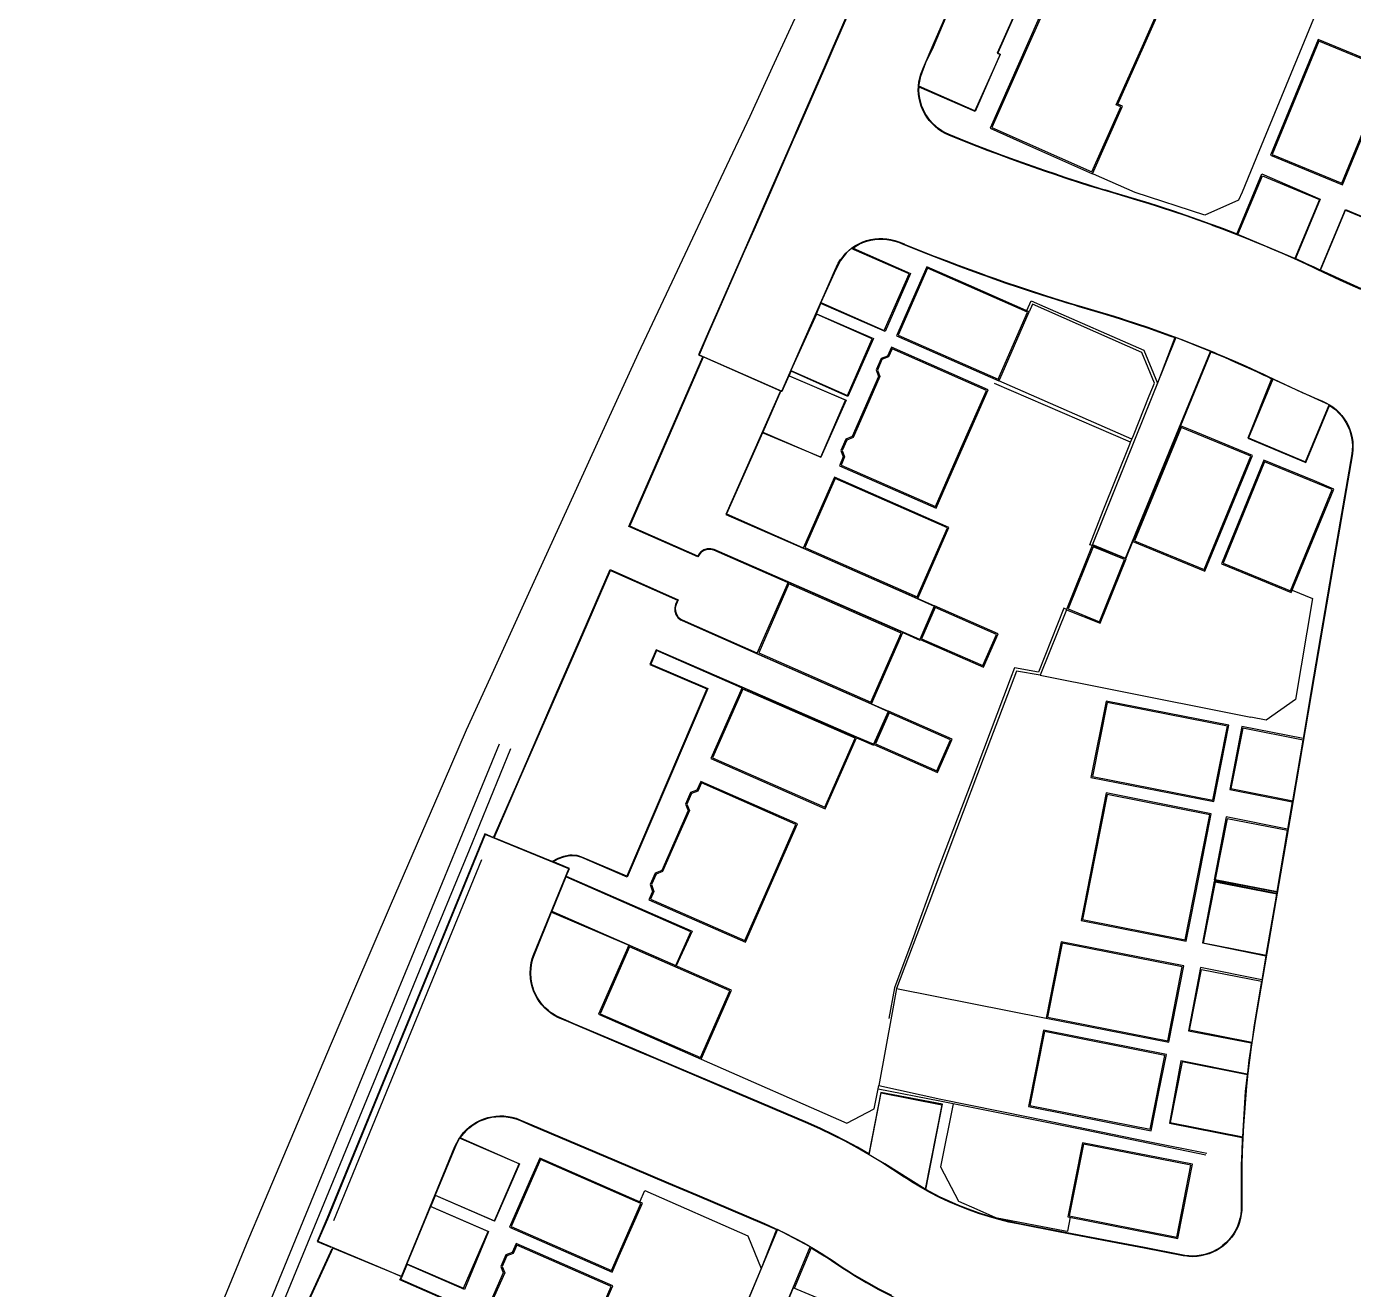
# Model space of a CAD drawing. Header units: metres. Extents: x 356888 to 357246, y 383229 to 383666.
# Drawn here: x 356903.4 to 357010.7, y 383320.7 to 383422.8 of the extents above; entities that cross this region are included whole.
import ezdxf

# ---------------------------------------------------------------- set-up
doc = ezdxf.new("R2010")
doc.units = ezdxf.units.M
for name, color, linetype in [('3D_LINES', 4, 'Continuous'), ('GARAGES FFL', 1, 'Continuous'), ('PLOTS EXTERNAL LEVEL', 3, 'Continuous'), ('PLOTS FFL', 1, 'Continuous')]:
    doc.layers.add(name, color=color, linetype=linetype)

msp = doc.modelspace()

# ---------------------------------------------------------------- linework, layer by layer
at = {"layer": '3D_LINES'}
for points in [[(357010.48, 383458.03, 13.65), (357010.82, 383458.8, 13.78), (357017.8, 383455.68, 14), (357019.27, 383452.69, 14.07), (357018.4, 383450.13, 14.13), (357018.09, 383449.2, 14.15), (357015.08, 383440.31, 14.15), (357014.49, 383438.56, 14.07), (357013.83, 383437.29, 14), (357010.66, 383431.11, 13.85), (357008.92, 383426.88, 13.65), (357006.94, 383422.08, 13.65), (357003.1, 383412.74, 13.65), (357001.74, 383409.45, 13.65), (357001.74, 383409.45, 13.65), (357001.46, 383408.8, 13.65), (356998.74, 383407.58, 13.51), (356993.09, 383409.41, 13.23), (356989.74, 383410.9, 13.05)], [(356916.54, 383312.98, 9.78), (356921.43, 383324.84, 9.96), (356922.48, 383327.31, 10), (356928.02, 383340.43, 10.25), (356929.98, 383345.05, 10.34), (356932.88, 383351.76, 10.5), (356937.25, 383361.85, 10.75), (356939.03, 383365.97, 10.85), (356940.97, 383370.21, 11), (356944.07, 383377.01, 11.25), (356947.25, 383383.97, 11.5), (356950.46, 383391.01, 11.75), (356952.93, 383396.43, 11.95), (356955.86, 383402.65, 11.75), (356959.62, 383410.63, 11.5), (356961.96, 383415.6, 11.34), (356963.77, 383419.55, 11.5), (356966.4, 383425.29, 11.75)], [(357011.34, 383401.57, 14.2), (357010.49, 383401.94, 14.16), (357009.65, 383402.33, 14.11), (357007.87, 383403.17, 14.02), (357007.54, 383403.33, 14), (357006.93, 383403.62, 13.97), (357005.97, 383404.05, 13.92), (357005.01, 383404.48, 13.87), (357004.05, 383404.89, 13.82), (357003.55, 383405.1, 13.8), (357003.08, 383405.3, 13.78), (357002.11, 383405.69, 13.73), (357001.14, 383406.08, 13.68), (357000.16, 383406.45, 13.64), (356999.41, 383406.73, 13.6), (356999.18, 383406.82, 13.59), (356998.19, 383407.18, 13.55), (356997.21, 383407.52, 13.5), (356996.21, 383407.86, 13.46), (356995.22, 383408.19, 13.41), (356994.89, 383408.29, 13.4), (356994.22, 383408.5, 13.37), (356993.22, 383408.81, 13.32), (356991.29, 383409.38, 13.22), (356990.82, 383409.52, 13.2), (356990.36, 383409.66, 13.18), (356989.44, 383409.94, 13.13), (356988.52, 383410.23, 13.08), (356987.6, 383410.53, 13.04), (356986.89, 383410.77, 13), (356986.68, 383410.84, 12.99), (356985.76, 383411.15, 12.93), (356984.85, 383411.47, 12.88), (356983.94, 383411.79, 12.83), (356983.03, 383412.12, 12.79), (356982.12, 383412.46, 12.74), (356981.22, 383412.8, 12.69), (356980.32, 383413.15, 12.65), (356979.42, 383413.5, 12.6), (356978.04, 383414.06, 12.61), (356977.73, 383414.2, 12.61), (356977.44, 383414.36, 12.61), (356977.17, 383414.55, 12.62), (356976.91, 383414.76, 12.62), (356976.67, 383414.99, 12.62), (356976.45, 383415.24, 12.62), (356976.25, 383415.51, 12.62), (356976.08, 383415.79, 12.57), (356975.93, 383416.09, 12.51), (356975.8, 383416.39, 12.45), (356975.7, 383416.71, 12.45), (356975.63, 383417.03, 12.46), (356975.58, 383417.36, 12.46), (356975.56, 383417.7, 12.46), (356975.57, 383418.03, 12.47), (356975.61, 383418.36, 12.47), (356975.67, 383418.68, 12.47), (356975.76, 383419, 12.48), (356975.97, 383419.54, 12.48), (356976.76, 383421.37, 12.5), (356978.54, 383425.45, 12.58)], [(356970.12, 383424.41, 12.5), (356968.65, 383421.02, 12.43), (356968.07, 383419.69, 12.4), (356965.84, 383414.58, 12.3), (356965.45, 383413.69, 12.28), (356963.6, 383409.45, 12.2), (356962.25, 383406.36, 12.14), (356961.51, 383404.69, 12.1), (356959.25, 383399.53, 12), (356958.63, 383398.13, 11.99), (356957.83, 383396.29, 11.97), (356960.48, 383395.13, 11.97), (356960.48, 383395.13, 11.97), (356962.68, 383394.16, 11.97), (356964.52, 383393.34, 11.97), (356966.03, 383396.8, 12), (356968.26, 383401.87, 12.1), (356968.89, 383403.31, 12.17), (356968.94, 383403.41, 12.18), (356969.09, 383403.71, 12.19), (356969.27, 383403.99, 12.21), (356969.47, 383404.25, 12.22), (356969.69, 383404.5, 12.24), (356969.93, 383404.73, 12.26), (356970.19, 383404.94, 12.27), (356970.47, 383405.12, 12.29), (356970.76, 383405.28, 12.3), (356971.06, 383405.42, 12.32), (356971.38, 383405.53, 12.33), (356971.7, 383405.61, 12.35), (356972.03, 383405.67, 12.36), (356972.36, 383405.7, 12.38), (356972.69, 383405.7, 12.39), (356973.02, 383405.67, 12.41), (356973.35, 383405.62, 12.43), (356973.67, 383405.54, 12.44), (356973.99, 383405.43, 12.46), (356974.42, 383405.26, 12.48), (356974.42, 383405.25, 12.48), (356975.89, 383404.66, 12.55), (356976.85, 383404.28, 12.6), (356977.82, 383403.91, 12.66), (356978.78, 383403.54, 12.72), (356979.75, 383403.18, 12.77), (356980.72, 383402.83, 12.83), (356981.04, 383402.72, 12.85), (356981.69, 383402.49, 12.88), (356982.67, 383402.15, 12.93), (356983.65, 383401.81, 12.98), (356984.63, 383401.49, 13.03), (356985.61, 383401.17, 13.08), (356986.59, 383400.86, 13.13), (356987.58, 383400.55, 13.18), (356988.09, 383400.4, 13.2), (356988.57, 383400.25, 13.22), (356990.48, 383399.69, 13.32), (356991.39, 383399.41, 13.37), (356991.99, 383399.22, 13.4), (356992.3, 383399.12, 13.42), (356993.2, 383398.83, 13.46), (356994.11, 383398.52, 13.51), (356995, 383398.21, 13.55), (356995.9, 383397.88, 13.6), (356996.79, 383397.55, 13.65), (356997.68, 383397.21, 13.69), (356998.57, 383396.86, 13.74), (356999.45, 383396.5, 13.79), (356999.72, 383396.38, 13.8), (357000.33, 383396.13, 13.83), (357001.2, 383395.75, 13.88), (357002.07, 383395.37, 13.92), (357002.94, 383394.97, 13.97), (357003.48, 383394.72, 14), (357003.8, 383394.57, 14.02), (357005.64, 383393.69, 14.12), (357006.61, 383393.25, 14.17), (357007.24, 383392.98, 14.2), (357007.59, 383392.82, 14.22), (357008.24, 383392.55, 14.25), (357008.25, 383392.54, 14.25), (357008.52, 383392.42, 14.26), (357008.81, 383392.26, 14.28), (357009.08, 383392.08, 14.29), (357009.34, 383391.87, 14.3), (357009.58, 383391.64, 14.32), (357009.81, 383391.39, 14.33), (357010.01, 383391.12, 14.35), (357010.18, 383390.84, 14.36), (357010.34, 383390.55, 14.38), (357010.46, 383390.24, 14.39), (357010.57, 383389.93, 14.41), (357010.64, 383389.6, 14.42), (357010.69, 383389.27, 14.44), (357010.71, 383388.94, 14.45), (357010.7, 383388.61, 14.47), (357010.67, 383388.28, 14.48), (357009.25, 383380.02, 14.4), (357007.58, 383370.25, 14.3), (357005.86, 383360.25, 14.2), (357004.2, 383350.57, 14.1), (357002.8, 383342.41, 14.05), (357002.72, 383341.86, 14.05), (357002.64, 383341.36, 14.04), (357002.49, 383340.31, 14.04), (357002.35, 383339.25, 14.03), (357002.22, 383338.2, 14.04), (357002.11, 383337.14, 14.04), (357002.01, 383336.09, 14.05), (357001.93, 383335.03, 14.05), (357001.86, 383333.97, 14.06), (357001.8, 383332.91, 14.06), (357001.76, 383331.85, 14.07), (357001.73, 383330.79, 14.07), (357001.71, 383329.72, 14.08), (357001.71, 383328.66, 14.08), (357001.72, 383327.43, 14.09), (357001.72, 383327.1, 14.08), (357001.68, 383326.77, 14.07), (357001.62, 383326.44, 14.06), (357001.53, 383326.12, 14.05), (357001.42, 383325.81, 14.05), (357001.27, 383325.51, 14.04), (357001.11, 383325.22, 14.03), (357000.92, 383324.95, 14.02), (357000.71, 383324.69, 14.01), (357000.48, 383324.46, 14), (357000.23, 383324.24, 13.99), (356999.96, 383324.04, 13.98), (356999.67, 383323.87, 13.97), (356999.38, 383323.72, 13.97), (356999.07, 383323.59, 13.96), (356998.75, 383323.5, 13.95), (356998.43, 383323.43, 13.94), (356998.1, 383323.38, 13.93), (356997.77, 383323.36, 13.92), (356997.43, 383323.38, 13.91), (356997.1, 383323.42, 13.9), (356996.98, 383323.44, 13.9), (356993.83, 383324.04, 13.8), (356991.68, 383324.45, 13.74), (356986.87, 383325.38, 13.6), (356983.73, 383325.98, 13.51), (356982.89, 383326.16, 13.48), (356982.06, 383326.37, 13.46), (356981.24, 383326.6, 13.43), (356980.42, 383326.86, 13.41), (356980.21, 383326.94, 13.4), (356979.62, 383327.15, 13.38), (356978.82, 383327.46, 13.35), (356978.03, 383327.8, 13.33), (356977.26, 383328.16, 13.3), (356976.49, 383328.55, 13.27), (356975.74, 383328.97, 13.24), (356975.01, 383329.41, 13.22), (356974.6, 383329.67, 13.2), (356974.29, 383329.87, 13.19), (356973.46, 383330.42, 13.17), (356972.53, 383331.03, 13.14), (356971.58, 383331.61, 13.11), (356970.62, 383332.16, 13.08), (356969.64, 383332.69, 13.06), (356968.65, 383333.2, 13.03), (356967.65, 383333.68, 13), (356966.63, 383334.14, 12.97), (356960.92, 383336.56, 12.8), (356954.34, 383339.35, 12.6), (356952.97, 383339.93, 12.56), (356947.64, 383342.19, 12.4), (356947.27, 383342.35, 12.4), (356946.42, 383342.71, 12.39), (356946.12, 383342.87, 12.38), (356945.85, 383343.05, 12.38), (356945.58, 383343.26, 12.38), (356945.34, 383343.48, 12.38), (356945.11, 383343.72, 12.37), (356944.91, 383343.99, 12.37), (356944.73, 383344.27, 12.37), (356944.57, 383344.56, 12.36), (356944.44, 383344.86, 12.36), (356944.33, 383345.18, 12.36), (356944.25, 383345.5, 12.35), (356944.2, 383345.83, 12.35), (356944.17, 383346.31, 12.35), (356944.19, 383346.7, 12.34), (356944.22, 383346.93, 12.34), (356944.26, 383347.15, 12.34), (356944.34, 383347.47, 12.34), (356944.47, 383347.82, 12.35), (356947.29, 383354.72, 12.4), (356940.53, 383357.49, 12.4), (356936.27, 383347.09, 12.3), (356932.28, 383337.38, 12.2), (356927.78, 383326.4, 12.07), (356927.01, 383324.62, 12.05), (356932.38, 383322.34, 12.07), (356933.77, 383321.77, 12.08), (356935.58, 383326.15, 12.1), (356938.09, 383332.27, 12.18), (356938.23, 383332.57, 12.19), (356938.39, 383332.86, 12.19), (356938.58, 383333.14, 12.2), (356938.79, 383333.4, 12.2), (356939.02, 383333.64, 12.21), (356939.27, 383333.86, 12.22), (356939.53, 383334.05, 12.23), (356939.82, 383334.23, 12.24), (356940.11, 383334.38, 12.26), (356940.42, 383334.51, 12.27), (356940.74, 383334.61, 12.28), (356941.06, 383334.68, 12.29), (356941.39, 383334.73, 12.3), (356941.72, 383334.75, 12.31), (356942.05, 383334.74, 12.32), (356942.38, 383334.7, 12.33), (356942.71, 383334.64, 12.34), (356943.03, 383334.55, 12.35), (356943.34, 383334.43, 12.37), (356944.31, 383334.02, 12.4), (356950.98, 383331.19, 12.6), (356955.35, 383329.34, 12.73), (356957.68, 383328.35, 12.8), (356963.12, 383326.05, 12.97), (356963.93, 383325.68, 12.99), (356964.23, 383325.54, 13), (356964.73, 383325.3, 13.02), (356965.52, 383324.89, 13.04), (356966.31, 383324.47, 13.07), (356967.08, 383324.02, 13.1), (356967.83, 383323.56, 13.13), (356968.16, 383323.35, 13.14), (356968.58, 383323.08, 13.15), (356969.41, 383322.52, 13.18), (356969.96, 383322.17, 13.2), (356970.37, 383321.9, 13.21), (356971.36, 383321.32, 13.24), (356972.36, 383320.76, 13.27), (356973.38, 383320.24, 13.3)], [(356970.07, 383424.43, 12.5), (356968.6, 383421.04, 12.43), (356968.02, 383419.71, 12.4), (356965.79, 383414.6, 12.3), (356965.41, 383413.71, 12.28), (356963.55, 383409.47, 12.2), (356962.2, 383406.38, 12.14), (356961.47, 383404.71, 12.1), (356959.2, 383399.55, 12), (356958.59, 383398.15, 11.99), (356958.59, 383398.15, 11.99), (356957.78, 383396.28, 11.97), (356958.13, 383396.13, 11.97)], [(357001.32, 383406.06, 13.69), (357001.16, 383406.13, 13.68), (357000.18, 383406.5, 13.64), (356999.43, 383406.78, 13.6), (356999.2, 383406.87, 13.59), (356998.21, 383407.22, 13.55), (356997.22, 383407.57, 13.5), (356996.23, 383407.91, 13.46), (356995.23, 383408.23, 13.41), (356994.9, 383408.34, 13.4), (356994.23, 383408.55, 13.37), (356993.23, 383408.86, 13.32), (356991.31, 383409.42, 13.22), (356990.83, 383409.57, 13.2), (356990.38, 383409.7, 13.18), (356989.46, 383409.99, 13.13), (356988.53, 383410.28, 13.08), (356987.61, 383410.58, 13.04), (356986.9, 383410.82, 13), (356986.7, 383410.89, 12.99), (356985.78, 383411.2, 12.93), (356984.87, 383411.51, 12.88), (356983.96, 383411.84, 12.83), (356983.05, 383412.17, 12.79), (356982.14, 383412.5, 12.74), (356981.24, 383412.85, 12.69), (356980.33, 383413.19, 12.65), (356979.43, 383413.55, 12.6), (356978.06, 383414.11, 12.61), (356977.76, 383414.25, 12.61), (356977.47, 383414.41, 12.61), (356977.2, 383414.59, 12.62), (356976.94, 383414.8, 12.62), (356976.71, 383415.03, 12.62), (356976.49, 383415.27, 12.62), (356976.29, 383415.54, 12.62), (356976.12, 383415.81, 12.57), (356975.97, 383416.11, 12.51), (356975.85, 383416.41, 12.45), (356975.75, 383416.72, 12.45), (356975.68, 383417.04, 12.46), (356975.63, 383417.37, 12.46), (356975.61, 383417.7, 12.46), (356975.62, 383417.94, 12.47)], [(356970.28, 383404.93, 12.27), (356970.5, 383405.08, 12.29), (356970.78, 383405.24, 12.3), (356971.08, 383405.37, 12.32), (356971.39, 383405.48, 12.33), (356971.71, 383405.56, 12.35), (356972.03, 383405.62, 12.36), (356972.36, 383405.65, 12.38), (356972.69, 383405.65, 12.39), (356973.02, 383405.62, 12.41), (356973.34, 383405.57, 12.43), (356973.66, 383405.49, 12.44), (356973.97, 383405.39, 12.46), (356974.4, 383405.21, 12.48), (356974.4, 383405.21, 12.48), (356975.87, 383404.61, 12.55), (356976.84, 383404.23, 12.6), (356977.8, 383403.86, 12.66), (356978.77, 383403.5, 12.72), (356979.73, 383403.14, 12.77), (356980.7, 383402.78, 12.83), (356981.03, 383402.67, 12.85), (356981.68, 383402.44, 12.88), (356982.65, 383402.1, 12.93), (356983.63, 383401.77, 12.98), (356984.61, 383401.44, 13.03), (356985.59, 383401.12, 13.08), (356986.58, 383400.81, 13.13), (356987.57, 383400.5, 13.18), (356988.08, 383400.35, 13.2), (356988.55, 383400.21, 13.22), (356990.47, 383399.64, 13.32), (356991.38, 383399.36, 13.37), (356991.97, 383399.17, 13.4), (356992.28, 383399.08, 13.42), (356993.19, 383398.78, 13.46), (356994.09, 383398.48, 13.51), (356994.99, 383398.16, 13.55), (356995.88, 383397.84, 13.6), (356996.3, 383397.68, 13.62)], [(357008.06, 383403.14, 14.03), (357007.9, 383403.22, 14.02), (357007.57, 383403.37, 14), (357006.95, 383403.66, 13.97), (357006.05, 383404.07, 13.92)], [(356967.32, 383399.61, 12.06), (356967.69, 383400.45, 12.07)], [(356984.33, 383399.87, 12.9), (356984.68, 383400.66, 12.9), (356985.8, 383400.17, 12.97), (356993.8, 383396.66, 13.44), (356994.89, 383394, 13.6), (356994.44, 383392.88, 13.6)], [(356989.62, 383380.86, 13.1), (356989.44, 383380.92, 13.11), (356990.51, 383383.69, 13.2), (356992.67, 383389.08, 13.2), (356992.73, 383389.23, 13.2), (356992.83, 383389.47, 13.6), (356992.95, 383389.77, 13.6), (356994.23, 383392.97, 13.6), (356994.65, 383394.01, 13.6), (356993.64, 383396.49, 13.45), (356984.79, 383400.38, 12.9), (356984.53, 383399.78, 12.9)], [(356964.99, 383377.88, 12.44), (356959.02, 383380.49, 12.25), (356958.76, 383380.56, 12.24), (356958.49, 383380.56, 12.23), (356958.24, 383380.48, 12.22), (356958.01, 383380.34, 12.21), (356957.84, 383380.13, 12.2), (356957.74, 383379.96, 12.2), (356952.16, 383382.41, 12), (356954.3, 383387.33, 11.95), (356958.13, 383396.12, 11.97)], [(356999.21, 383396.54, 13.77), (356999.43, 383396.45, 13.79), (356999.7, 383396.34, 13.8), (357000.31, 383396.09, 13.83), (357001.18, 383395.71, 13.88), (357002.05, 383395.32, 13.92), (357002.92, 383394.93, 13.97), (357003.46, 383394.67, 14), (357003.78, 383394.53, 14.02), (357004.13, 383394.36, 14.04)], [(356965.12, 383394.6, 11.98), (356965.28, 383394.97, 11.98)], [(356992.73, 383389.23, 13.2), (356981.71, 383393.98, 12.55)], [(356992.83, 383389.47, 13.6), (356982.08, 383394.18, 12.55)], [(357008.8, 383392.2, 14.28), (357009.05, 383392.03, 14.29), (357009.31, 383391.83, 14.3), (357009.55, 383391.6, 14.32), (357009.77, 383391.36, 14.33), (357009.96, 383391.1, 14.35), (357010.14, 383390.82, 14.36), (357010.29, 383390.53, 14.38), (357010.42, 383390.22, 14.39), (357010.52, 383389.91, 14.41), (357010.59, 383389.59, 14.42), (357010.64, 383389.27, 14.44), (357010.66, 383388.94, 14.45), (357010.65, 383388.61, 14.47), (357010.62, 383388.28, 14.48), (357009.2, 383380.03, 14.4), (357007.53, 383370.26, 14.3), (357006.67, 383365.26, 14.25)], [(356962.97, 383389.98, 12.03), (356960.06, 383383.42, 12.15), (356966.2, 383380.72, 12.4)], [(356992.35, 383379.8, 14), (356992.92, 383381.19, 14)], [(356941.23, 383357.3, 12.4), (356943.19, 383361.8, 12.2), (356946.39, 383369.15, 12.15), (356948.37, 383373.7, 12.1), (356950.64, 383378.92, 12.05), (356956.15, 383376.49, 12.25), (356955.98, 383376.09, 12.26), (356955.91, 383375.83, 12.27), (356955.92, 383375.56, 12.27), (356956, 383375.31, 12.28), (356956.15, 383375.09, 12.28), (356956.35, 383374.91, 12.29), (356956.47, 383374.85, 12.29), (356962.5, 383372.19, 12.45)], [(357005.8, 383377.27, 14.4), (357007.45, 383376.59, 14.4)], [(356975.51, 383376.58, 12.4), (356976.88, 383375.98, 12.45)], [(356987.55, 383375.71, 13.1), (356987.34, 383375.8, 13.1), (356985.27, 383370.64, 13.1), (356983.34, 383370.97, 13.03), (356983, 383370.07, 13)], [(356987.54, 383375.68, 14.1), (356985.42, 383370.39, 13.65), (356990.97, 383369.29, 14.1), (357002.46, 383367, 14.1)], [(357007.45, 383376.59, 14.4), (357006.05, 383368.41, 14.18), (357003.7, 383366.75, 14.1), (357002.46, 383367, 14.1)], [(356974.3, 383373.84, 12.45), (356975.68, 383373.23, 12.45), (356975.7, 383373.28, 12.45)], [(356961.27, 383369.37, 12.5), (356954.39, 383372.37, 12.3), (356953.93, 383371.28, 12.3), (356958.53, 383369.31, 12.5), (356952.01, 383354.06, 12.5), (356948.34, 383355.63, 12.42), (356947.97, 383355.74, 12.41), (356947.58, 383355.78, 12.4), (356947.37, 383355.77, 12.4), (356946.88, 383355.68, 12.4), (356946.42, 383355.52, 12.4), (356946.02, 383355.3, 12.4)], [(356985.42, 383370.39, 13.65), (356983.49, 383370.72, 13.65), (356980.89, 383363.83, 13.55), (356978.65, 383357.9, 13.5), (356976.4, 383351.95, 13.4), (356973.8, 383345.05, 13.25), (356985.89, 383342.66, 14.05)], [(356983, 383370.07, 13), (356979.75, 383361.5, 13.05), (356977.09, 383354.51, 13.15), (356974.95, 383348.64, 13.2), (356973.64, 383345.09, 13.2), (356973.17, 383342.61, 13.2)], [(356971.78, 383368.08, 12.45), (356973.15, 383367.47, 12.5)], [(356970.57, 383365.33, 12.5), (356971.94, 383364.73, 12.5)], [(356941.67, 383364.8, 11.3), (356938.3, 383356.62, 11.2), (356934.58, 383347.55, 10.8), (356930.76, 383338.27, 10.7), (356925.42, 383325.29, 10.55), (356922.72, 383318.72, 10.47), (356920.66, 383312.96, 10.4), (356919.06, 383308.49, 11.1), (356915.86, 383299.55, 11.25), (356912.75, 383290.86, 11.55), (356913.21, 383290.66, 11.55), (356910.42, 383284.31, 11.65), (356906.79, 383276.05, 11.75), (356903.44, 383268.43, 11.75)], [(356942.59, 383364.42, 11.3), (356939.23, 383356.24, 11.2), (356935.5, 383347.17, 10.8), (356931.69, 383337.89, 10.7), (356926.35, 383324.91, 10.55), (356923.66, 383318.36, 10.47), (356921.6, 383312.63, 10.4), (356920, 383308.15, 11.1), (356916.8, 383299.21, 11.25), (356914, 383291.4, 11.55), (356913.87, 383290.92, 11.55)], [(356971.96, 383364.78, 12.5), (356971.94, 383364.73, 12.5)], [(357005.79, 383360.14, 14.2), (357005.42, 383357.93, 14.18)], [(356941.19, 383357.27, 12.4), (356940.5, 383357.56, 12.4), (356936.22, 383347.11, 12.3), (356932.24, 383337.4, 12.2), (356927.74, 383326.42, 12.07), (356926.95, 383324.59, 12.05), (356928.06, 383324.12, 12.05)], [(356940.23, 383355.45, 12.37), (356936.73, 383346.91, 12.29), (356932.75, 383337.19, 12.19), (356928.27, 383326.26, 12.06)], [(356947.09, 383354.12, 12.4), (356947.35, 383354.75, 12.4), (356946, 383355.31, 12.4)], [(357004.55, 383352.86, 14.12), (357004.52, 383352.72, 14.12)], [(356971.56, 383331.68, 13.11), (356970.64, 383332.21, 13.08), (356969.66, 383332.74, 13.06), (356968.67, 383333.24, 13.03), (356967.67, 383333.73, 13), (356966.65, 383334.18, 12.97), (356960.93, 383336.61, 12.8), (356954.36, 383339.4, 12.6), (356952.99, 383339.98, 12.56), (356947.66, 383342.23, 12.4), (356947.29, 383342.39, 12.4), (356946.44, 383342.76, 12.39), (356946.15, 383342.91, 12.38), (356945.87, 383343.09, 12.38), (356945.62, 383343.29, 12.38), (356945.37, 383343.52, 12.38), (356945.15, 383343.76, 12.37), (356944.95, 383344.02, 12.37), (356944.77, 383344.29, 12.37), (356944.61, 383344.58, 12.36), (356944.48, 383344.88, 12.36), (356944.38, 383345.19, 12.36), (356944.3, 383345.51, 12.35), (356944.25, 383345.83, 12.35), (356944.22, 383346.31, 12.35), (356944.24, 383346.7, 12.34), (356944.27, 383346.92, 12.34), (356944.31, 383347.14, 12.34), (356944.39, 383347.46, 12.34), (356944.51, 383347.8, 12.35), (356945.9, 383351.21, 12.37)], [(357003.66, 383347.69, 14.08), (357003.33, 383345.76, 14.07)], [(356973.8, 383345.05, 13.25), (356973.44, 383343.11, 13.2), (356972.37, 383337.21, 13.1)], [(357002.49, 383340.66, 14.04), (357002.44, 383340.31, 14.04), (357002.3, 383339.26, 14.03), (357002.17, 383338.2, 14.04), (357002.16, 383338.12, 14.04)], [(356958, 383339.32, 12.6), (356969.78, 383334.15, 13), (356971.99, 383335.31, 13.06), (356972.37, 383337.21, 13.1)], [(356972.37, 383337.21, 13.1), (356977.37, 383336.1, 13.45), (356984.43, 383334.66, 13.9), (356994.15, 383332.67, 13.9), (356998.89, 383331.72, 13.6)], [(356998.8, 383331.57, 13.6), (356989.04, 383333.6, 13.6), (356977.29, 383335.93, 13.45), (356972.31, 383336.92, 13.09)], [(356978.38, 383335.72, 13.46), (356977.35, 383330.62, 13.43), (356978.8, 383327.85, 13.41), (356980.28, 383327.2, 13.4), (356981.81, 383326.53, 13.44), (356987.43, 383325.46, 13.59), (356987.64, 383325.42, 13.6), (356987.87, 383326.55, 13.6)], [(356938.53, 383332.97, 12.19), (356938.62, 383333.11, 12.2), (356938.83, 383333.36, 12.2), (356939.05, 383333.6, 12.21), (356939.3, 383333.82, 12.22), (356939.56, 383334.01, 12.23), (356939.84, 383334.19, 12.24), (356940.13, 383334.34, 12.26), (356940.44, 383334.46, 12.27), (356940.75, 383334.56, 12.28), (356941.07, 383334.63, 12.29), (356941.39, 383334.68, 12.3), (356941.72, 383334.7, 12.31), (356942.05, 383334.69, 12.32), (356942.38, 383334.65, 12.33), (356942.7, 383334.59, 12.34), (356943.01, 383334.5, 12.35), (356943.32, 383334.39, 12.37), (356944.29, 383333.98, 12.4), (356950.96, 383331.15, 12.6), (356955.33, 383329.29, 12.73), (356957.66, 383328.31, 12.8), (356963.1, 383326, 12.97), (356963.91, 383325.64, 12.99), (356964.08, 383325.55, 13)], [(357001.75, 383333, 14.06), (357001.75, 383332.91, 14.06), (357001.71, 383331.85, 14.07), (357001.68, 383330.79, 14.07), (357001.66, 383329.72, 14.08), (357001.66, 383328.66, 14.08), (357001.67, 383327.43, 14.09), (357001.67, 383327.11, 14.08), (357001.63, 383326.78, 14.07), (357001.57, 383326.46, 14.06), (357001.48, 383326.14, 14.05), (357001.37, 383325.83, 14.05), (357001.23, 383325.54, 14.04), (357001.07, 383325.25, 14.03), (357000.88, 383324.98, 14.02), (357000.67, 383324.73, 14.01), (357000.44, 383324.49, 14), (357000.19, 383324.28, 13.99), (356999.93, 383324.08, 13.98), (356999.65, 383323.91, 13.97), (356999.36, 383323.76, 13.97), (356999.05, 383323.64, 13.96), (356998.74, 383323.54, 13.95), (356998.42, 383323.47, 13.94), (356998.09, 383323.43, 13.93), (356997.76, 383323.41, 13.92), (356997.44, 383323.43, 13.91), (356997.11, 383323.46, 13.9), (356996.99, 383323.49, 13.9), (356993.84, 383324.09, 13.8), (356991.69, 383324.5, 13.74), (356986.88, 383325.43, 13.6), (356983.74, 383326.03, 13.51), (356982.91, 383326.21, 13.48), (356982.08, 383326.42, 13.46), (356981.25, 383326.65, 13.43), (356980.44, 383326.91, 13.41), (356980.22, 383326.99, 13.4), (356979.63, 383327.2, 13.38), (356978.84, 383327.51, 13.35), (356978.05, 383327.85, 13.33), (356977.28, 383328.21, 13.3), (356976.52, 383328.6, 13.27), (356976.17, 383328.79, 13.26)], [(356953.05, 383327.79, 12.6), (356953.45, 383328.71, 12.65), (356961.78, 383325.05, 13.07), (356962.85, 383322.4, 13.2), (356960.89, 383317.71, 13.2), (356958.19, 383311.22, 13.05), (356958.21, 383311.21, 13.05)], [(356936.15, 383327.43, 12.12), (356936.51, 383328.3, 12.13)], [(356928.13, 383323.99, 12.05), (356920.62, 383307.59, 12.05), (356926.22, 383305.17, 12.25), (356926.42, 383305.62, 12.15), (356931.78, 383303.31, 12.5), (356938.75, 383319.3, 12.5), (356933.71, 383321.51, 12.08), (356933.79, 383321.69, 12.08)], [(356966.9, 383324.07, 13.09), (356967.05, 383323.98, 13.1), (356967.81, 383323.52, 13.13), (356968.14, 383323.31, 13.14), (356968.55, 383323.04, 13.15), (356969.38, 383322.48, 13.18), (356969.93, 383322.13, 13.2), (356970.35, 383321.86, 13.21), (356971.33, 383321.27, 13.24), (356972.34, 383320.72, 13.27), (356973.36, 383320.2, 13.3), (356974.39, 383319.71, 13.32), (356975.44, 383319.26, 13.35), (356976.51, 383318.84, 13.38), (356977.33, 383318.55, 13.4), (356977.59, 383318.46, 13.41), (356978.68, 383318.11, 13.44), (356978.89, 383318.05, 13.44)], [(356933.78, 383321.71, 12.08), (356933.8, 383321.7, 12.08), (356934.23, 383322.74, 12.08)]]:
    msp.add_polyline3d(points, dxfattribs=at)
at = {"layer": '3D_LINES', "linetype": 'Continuous'}
for points in [[(356979.36, 383427.29, 12.62), (356983.96, 383425.25, 12.93), (356981.94, 383420.68, 12.78), (356982.17, 383420.58, 12.79), (356980.14, 383416.01, 12.67), (356975.59, 383418.02, 12.47), (356975.76, 383418.83, 12.48), (356976.18, 383419.92, 12.49), (356976.8, 383421.2, 12.5)], [(357001.41, 383406.02, 13.7), (357003.39, 383410.77, 13.65), (357008, 383408.85, 13.72), (357006.02, 383404.08, 13.92)], [(357008.08, 383403.13, 14.03), (357010.11, 383407.99, 13.75), (357014.72, 383406.07, 13.9), (357012.63, 383401.05, 14.27)], [(356967.67, 383400.51, 12.07), (356972.81, 383398.25, 12.39), (356974.82, 383402.83, 12.52), (356970.14, 383404.88, 12.27), (356969.73, 383404.5, 12.24), (356969.26, 383403.91, 12.21), (356968.9, 383403.2, 12.17)], [(356965.25, 383395.02, 11.98), (356969.83, 383393.01, 12.41), (356971.84, 383397.59, 12.36), (356967.32, 383399.57, 12.06)], [(356996.39, 383397.69, 13.63), (356989.65, 383380.94, 13.95), (356992.32, 383379.86, 14), (356999.19, 383396.55, 13.77)], [(356962.98, 383390.04, 12.03), (356967.69, 383388.02, 12.29), (356969.66, 383392.62, 12.41), (356965.08, 383394.58, 11.98), (356964.52, 383393.33, 11.97), (356964.44, 383393.37, 11.97)], [(357004.23, 383394.33, 14.04), (357002.26, 383389.57, 14.13), (357006.87, 383387.65, 14.31), (357008.78, 383392.24, 14.28)], [(357006.69, 383365.14, 14.25), (357001.8, 383366.11, 14.1), (357000.83, 383361.21, 14.12), (357005.84, 383360.22, 14.2)], [(357005.42, 383357.82, 14.17), (357000.54, 383358.78, 14.11), (356999.57, 383353.87, 14.11), (357004.58, 383352.89, 14.12)], [(356945.91, 383351.3, 12.37), (356955.96, 383346.9, 12.6), (356957.16, 383349.64, 12.53), (356947.05, 383354.08, 12.4)], [(357004.54, 383352.67, 14.12), (356999.56, 383353.66, 14.1), (356998.59, 383348.75, 14.06), (357003.69, 383347.75, 14.08)], [(357002.53, 383340.69, 14.04), (356997.48, 383341.69, 14.05), (356998.45, 383346.59, 14.05), (357003.32, 383345.63, 14.07), (357002.72, 383342.11, 14.05)], [(357002.19, 383338.07, 14.04), (356996.89, 383339.11, 13.97), (356995.92, 383334.21, 13.84), (357001.79, 383333.05, 14.06), (357002.02, 383336.71, 14.04)], [(356971.58, 383331.61, 13.11), (356972.56, 383336.61, 13.11), (356977.47, 383335.65, 13.45), (356976.12, 383328.81, 13.26), (356972.85, 383330.87, 13.15)], [(356936.5, 383328.34, 12.13), (356941.29, 383326.27, 12.43), (356943.27, 383330.86, 12.52), (356938.46, 383332.94, 12.19), (356938.22, 383332.48, 12.19)], [(356934.2, 383322.79, 12.09), (356938.79, 383320.81, 12.42), (356940.78, 383325.4, 12.4), (356936.1, 383327.42, 12.12)], [(356964.17, 383325.57, 13), (356958.21, 383311.26, 13.08), (356960.97, 383310.11, 13.25), (356966.82, 383324.16, 13.09)]]:
    msp.add_polyline3d(points, close=True, dxfattribs=at)
for points in [[(356979.4, 383427.32, 12.62), (356983.98, 383425.25, 12.93), (356981.98, 383420.71, 12.78), (356982.19, 383420.6, 12.79)], [(356982.19, 383420.6, 12.79), (356980.15, 383415.98, 12.67), (356975.62, 383417.94, 12.47)], [(357001.32, 383406.06, 13.69), (357003.35, 383410.93, 13.65)], [(357003.35, 383410.93, 13.65), (357008.07, 383408.89, 13.72), (357006.05, 383404.07, 13.92)], [(357008.06, 383403.14, 14.03), (357010.11, 383408.04, 13.75), (357014.74, 383406.09, 13.9), (357012.68, 383401.08, 14.28)], [(356970.28, 383404.93, 12.27), (356974.94, 383402.86, 12.52), (356972.87, 383398.19, 12.52), (356967.69, 383400.45, 12.07)], [(356967.32, 383399.61, 12.06), (356971.94, 383397.61, 12.36), (356969.86, 383392.91, 12.41), (356965.28, 383394.97, 11.98)], [(356996.3, 383397.68, 13.62), (356994.89, 383394, 13.6)], [(356999.21, 383396.54, 13.77), (356996.77, 383390.54, 14.05)], [(356965.12, 383394.6, 11.98), (356969.72, 383392.62, 12.41), (356967.69, 383388.01, 12.29), (356962.97, 383389.98, 12.03)], [(357004.13, 383394.36, 14.04), (357002.21, 383389.55, 14.13), (357006.89, 383387.59, 14.31), (357008.8, 383392.2, 14.28)], [(356994.44, 383392.88, 13.6), (356989.62, 383380.9, 14)], [(357006.67, 383365.26, 14.25), (357001.72, 383366.24, 14.1), (357000.74, 383361.15, 14.12), (357005.79, 383360.14, 14.2)], [(357005.42, 383357.93, 14.18), (357000.45, 383358.93, 14.11), (356999.49, 383353.83, 14.11), (357004.55, 383352.86, 14.12)], [(356947.09, 383354.12, 12.4), (356957.26, 383349.69, 12.53), (356955.99, 383346.88, 12.6)], [(357004.52, 383352.72, 14.12), (356999.49, 383353.73, 14.1), (356998.54, 383348.74, 14.06), (357003.66, 383347.69, 14.08)], [(356945.9, 383351.21, 12.37), (356952.16, 383348.56, 12.6)], [(357003.33, 383345.76, 14.07), (356998.37, 383346.74, 14.05), (356997.41, 383341.62, 14.05), (357002.49, 383340.66, 14.04)], [(357002.16, 383338.12, 14.04), (356996.8, 383339.2, 13.97), (356995.86, 383334.15, 13.84), (357001.75, 383333, 14.06)], [(356976.17, 383328.79, 13.26), (356977.52, 383335.7, 13.45), (356972.53, 383336.64, 13.11), (356971.56, 383331.68, 13.11)], [(356938.53, 383332.97, 12.19), (356943.32, 383330.87, 12.52), (356941.3, 383326.23, 12.43), (356936.51, 383328.3, 12.13)], [(356936.15, 383327.43, 12.12), (356940.8, 383325.4, 12.4), (356938.85, 383320.71, 12.42), (356934.23, 383322.74, 12.08)], [(356964.08, 383325.55, 13), (356962.85, 383322.4, 13.2)], [(356966.9, 383324.07, 13.09), (356965.53, 383320.8, 13.3)]]:
    msp.add_polyline3d(points, dxfattribs=at)
at = {"layer": '3D_LINES'}
for points in [[(356958.19, 383396.12, 11.97), (356964.42, 383393.38, 11.97), (356960, 383383.39, 12.15), (356966.25, 383380.65, 12.4), (356974.73, 383376.91, 12.4), (356976.85, 383375.97, 12.45), (356975.67, 383373.28, 12.45), (356965.27, 383377.82, 12.45), (356959.04, 383380.54, 12.25), (356958.77, 383380.61, 12.24), (356958.49, 383380.61, 12.23), (356958.22, 383380.53, 12.22), (356957.98, 383380.37, 12.21), (356957.8, 383380.16, 12.2), (356957.72, 383380.02, 12.2), (356952.23, 383382.43, 12), (356954.35, 383387.31, 11.95), (356958.19, 383396.12, 11.97)], [(356941.26, 383357.24, 12.4), (356943.23, 383361.78, 12.2), (356946.44, 383369.13, 12.15), (356948.42, 383373.68, 12.1), (356950.67, 383378.86, 12.05), (356956.08, 383376.46, 12.25), (356955.93, 383376.11, 12.26), (356955.86, 383375.84, 12.27), (356955.87, 383375.56, 12.27), (356955.95, 383375.29, 12.28), (356956.11, 383375.05, 12.28), (356956.32, 383374.87, 12.29), (356956.45, 383374.8, 12.29), (356962.65, 383372.07, 12.45), (356971.76, 383368.06, 12.45), (356973.12, 383367.46, 12.5), (356971.93, 383364.8, 12.5), (356970.58, 383365.38, 12.5), (356961.31, 383369.41, 12.5), (356954.37, 383372.44, 12.3), (356953.86, 383371.25, 12.3), (356958.46, 383369.28, 12.5), (356951.99, 383354.12, 12.5), (356948.36, 383355.67, 12.42), (356947.98, 383355.79, 12.41), (356947.58, 383355.83, 12.4), (356947.37, 383355.82, 12.4), (356946.87, 383355.73, 12.4), (356946.4, 383355.56, 12.4), (356945.95, 383355.32, 12.4), (356945.95, 383355.32, 12.4), (356941.26, 383357.24, 12.4)], [(356928.22, 383324.06, 12.05), (356920.68, 383307.62, 12.05), (356926.19, 383305.23, 12.25), (356926.4, 383305.69, 12.15), (356931.75, 383303.37, 12.5), (356938.68, 383319.27, 12.5), (356933.64, 383321.48, 12.08), (356933.77, 383321.76, 12.08), (356928.22, 383324.06, 12.05)]]:
    msp.add_polyline3d(points, close=True, dxfattribs=at)
at = {"layer": 'GARAGES FFL', "linetype": 'Continuous'}
for points, elevation in [([(356992.23, 383379.74), (356989.69, 383380.76), (356987.67, 383375.74), (356990.22, 383374.71)], 14), ([(356976.93, 383375.85), (356975.83, 383373.33), (356980.79, 383371.16), (356981.89, 383373.67)], 12.45), ([(356973.2, 383367.34), (356972.1, 383364.83), (356977.05, 383362.65), (356978.16, 383365.16)], 12.5)]:
    msp.add_lwpolyline(points, close=True, dxfattribs=dict(at, elevation=elevation))
at = {"layer": 'PLOTS EXTERNAL LEVEL'}
for points in [[(356993.77, 383421.21, 13.05), (356997.97, 383430.68, 13.05), (356990.05, 383434.19, 13.05), (356985.23, 383423.32, 13.05), (356981.37, 383414.62, 12.6), (356984.56, 383413.2, 13.05), (356989.65, 383410.94, 13.05), (356992.06, 383416.39, 13.05), (356991.7, 383416.55, 13.05), (356993.77, 383421.21, 13.05)], [(357013.72, 383419.38, 13.65), (357007.9, 383421.78, 13.65), (357004.05, 383412.43, 13.65), (357009.86, 383410.03, 13.65), (357013.72, 383419.38, 13.65)], [(356984.53, 383399.78, 12.9), (356979.65, 383401.92, 12.9), (356976.24, 383403.42, 12.6), (356973.79, 383397.82, 12.45), (356982.08, 383394.18, 12.55), (356982.14, 383394.33, 12.9), (356984.53, 383399.78, 12.9)], [(356979.1, 383388.68, 12.55), (356981.2, 383393.47, 12.55), (356973.38, 383396.91, 12.45), (356973.07, 383396.19, 12.48), (356972.55, 383395.99, 12.5), (356972.14, 383395.07, 12.53), (356972.35, 383394.54, 12.55), (356970.22, 383389.69, 12.55), (356969.69, 383389.48, 12.51), (356969.29, 383388.56, 12.44), (356969.49, 383388.04, 12.4), (356969.18, 383387.32, 12.35), (356977, 383383.89, 12.35), (356977.82, 383385.76, 12.55), (356979.1, 383388.68, 12.55)], [(357002.58, 383388.15, 14.15), (356997.7, 383390.16, 14.15), (356996.77, 383390.54, 14.05), (356992.92, 383381.19, 14.05), (356998.73, 383378.8, 14.15), (357002.58, 383388.15, 14.15)], [(357009.16, 383385.44, 14.4), (357007.59, 383386.09, 14.4), (357003.51, 383387.77, 14.15), (357000.07, 383379.39, 14.15), (357003.22, 383378.09, 14.4), (357005.72, 383377.07, 14.4), (357009.16, 383385.44, 14.4)], [(356978.04, 383382.34, 12.4), (356968.78, 383386.41, 12.4), (356966.25, 383380.65, 12.4), (356975.51, 383376.58, 12.4), (356978.04, 383382.34, 12.4)], [(356992.36, 383379.79, 14), (356989.63, 383380.89, 14), (356989.62, 383380.86, 13.1), (356987.55, 383375.71, 13.1), (356987.54, 383375.68, 14), (356990.27, 383374.58, 14), (356992.36, 383379.79, 14)], [(356974.3, 383373.84, 12.45), (356965.04, 383377.9, 12.45), (356962.51, 383372.14, 12.45), (356971.78, 383368.08, 12.45), (356974.3, 383373.84, 12.45)], [(356976.88, 383375.98, 12.45), (356975.7, 383373.28, 12.45), (356980.84, 383371.02, 12.82), (356982.02, 383373.72, 12.82), (356976.88, 383375.98, 12.45)], [(356970.57, 383365.33, 12.5), (356961.31, 383369.39, 12.5), (356958.78, 383363.64, 12.5), (356968.04, 383359.57, 12.5), (356970.57, 383365.33, 12.5)], [(357000.67, 383366.33, 14.1), (356990.74, 383368.29, 14.1), (356989.52, 383362.12, 14.1), (356999.45, 383360.16, 14.1), (357000.67, 383366.33, 14.1)], [(356973.15, 383367.47, 12.5), (356971.96, 383364.78, 12.5), (356977.11, 383362.52, 12.87), (356978.29, 383365.22, 12.87), (356973.15, 383367.47, 12.5)], [(356963.69, 383353.58, 12.5), (356965.8, 383358.37, 12.5), (356957.98, 383361.8, 12.5), (356957.66, 383361.09, 12.5), (356957.14, 383360.89, 12.5), (356956.73, 383359.96, 12.5), (356956.94, 383359.44, 12.5), (356954.81, 383354.58, 12.5), (356954.28, 383354.38, 12.5), (356953.88, 383353.46, 12.5), (356954.07, 383352.9, 12.5), (356953.77, 383352.22, 12.5), (356961.59, 383348.79, 12.5), (356963.69, 383353.58, 12.5)], [(356998.24, 383354.03, 14.1), (356999.25, 383359.18, 14.1), (356990.76, 383360.86, 14.1), (356988.99, 383351.9, 14.1), (356988.73, 383350.55, 14.05), (356997.22, 383348.88, 14.05), (356997.59, 383350.73, 14.1), (356998.24, 383354.03, 14.1)], [(356997.03, 383346.88, 14.05), (356987.1, 383348.83, 14.05), (356985.89, 383342.66, 14.05), (356995.81, 383340.7, 14.05), (356997.03, 383346.88, 14.05)], [(356960.45, 383344.92, 12.6), (356952.16, 383348.56, 12.6), (356949.7, 383342.96, 12.6), (356958, 383339.32, 12.6), (356960.45, 383344.92, 12.6)], [(356995.62, 383339.72, 13.95), (356985.69, 383341.68, 13.95), (356985.06, 383338.5, 13.95), (356984.47, 383335.51, 13.9), (356994.4, 383333.55, 13.9), (356994.99, 383336.55, 13.95), (356995.62, 383339.72, 13.95)], [(356997.72, 383330.83, 13.75), (356988.84, 383332.58, 13.75), (356987.65, 383326.59, 13.75), (356996.54, 383324.83, 13.75), (356997.72, 383330.83, 13.75)], [(356953.25, 383327.7, 12.6), (356944.96, 383331.34, 12.6), (356944.1, 383329.39, 12.6), (356942.5, 383325.75, 12.5), (356950.79, 383322.11, 12.5), (356951.37, 383323.42, 12.6), (356953.25, 383327.7, 12.6)], [(356948.75, 383316.2, 12.5), (356950.86, 383320.99, 12.5), (356943.04, 383324.42, 12.5), (356942.72, 383323.71, 12.5), (356942.2, 383323.5, 12.5), (356941.8, 383322.58, 12.5), (356942, 383322.06, 12.5), (356939.87, 383317.2, 12.5), (356939.34, 383317, 12.5), (356938.94, 383316.07, 12.5), (356939.14, 383315.55, 12.5), (356938.83, 383314.84, 12.5), (356946.65, 383311.4, 12.5), (356948.75, 383316.2, 12.5)], [(356971.25, 383318.42, 13.3), (356965.45, 383320.84, 13.3), (356961.55, 383311.5, 13.3), (356967.36, 383309.08, 13.3), (356971.25, 383318.42, 13.3)]]:
    msp.add_polyline3d(points, dxfattribs=at)
at = {"layer": 'PLOTS FFL', "linetype": 'Continuous'}
for points, elevation in [([(356993.68, 383421.25), (356995.75, 383425.92), (356997.84, 383430.63), (356990.1, 383434.05), (356988.01, 383429.35), (356985.95, 383424.68), (356983.88, 383420.02), (356981.5, 383414.67), (356989.6, 383411.08), (356991.93, 383416.34), (356991.57, 383416.5)], 13.2), ([(357013.59, 383419.33), (357007.95, 383421.65), (357004.18, 383412.48), (357009.81, 383410.16)], 13.8), ([(356984.4, 383399.73), (356976.29, 383403.29), (356973.92, 383397.87), (356982.03, 383394.31)], 13.05), ([(356979.01, 383388.72), (356981.07, 383393.42), (356973.44, 383396.77), (356973.15, 383396.12), (356972.62, 383395.91), (356972.25, 383395.06), (356972.46, 383394.54), (356971.37, 383392.07), (356970.29, 383389.61), (356969.77, 383389.4), (356969.4, 383388.56), (356969.6, 383388.03), (356969.31, 383387.37), (356969.93, 383387.1), (356976.95, 383384.02)], 12.7), ([(357002.45, 383388.09), (356996.82, 383390.41), (356993.05, 383381.24), (356998.68, 383378.93)], 14.3), ([(357009.03, 383385.39), (357003.56, 383387.64), (357000.2, 383379.45), (357005.66, 383377.2)], 14.55), ([(356977.91, 383382.29), (356968.83, 383386.28), (356966.38, 383380.7), (356975.46, 383376.71)], 12.55), ([(356974.17, 383373.78), (356965.09, 383377.77), (356962.65, 383372.19), (356971.72, 383368.21)], 12.6), ([(356970.44, 383365.28), (356961.36, 383369.26), (356958.91, 383363.69), (356967.99, 383359.7)], 12.65), ([(357000.55, 383366.26), (356990.82, 383368.17), (356989.64, 383362.2), (356999.37, 383360.28)], 14.25), ([(356963.6, 383353.62), (356965.66, 383358.32), (356958.03, 383361.67), (356957.74, 383361.01), (356957.21, 383360.81), (356956.84, 383359.96), (356957.05, 383359.44), (356955.96, 383356.97), (356954.88, 383354.51), (356954.36, 383354.3), (356953.98, 383353.45), (356954.18, 383352.9), (356953.9, 383352.27), (356954.52, 383352), (356961.54, 383348.92)], 12.65), ([(356998.14, 383354.05), (356999.14, 383359.1), (356990.84, 383360.74), (356989.84, 383355.69), (356988.84, 383350.63), (356997.14, 383348.99)], 14.25), ([(356960.32, 383344.87), (356952.21, 383348.43), (356949.84, 383343.01), (356957.94, 383339.46)], 12.75), ([(356996.91, 383346.8), (356987.18, 383348.72), (356986, 383342.74), (356995.73, 383340.82)], 14.2), ([(356995.5, 383339.64), (356985.77, 383341.56), (356984.59, 383335.59), (356994.32, 383333.67)], 14.1), ([(356997.6, 383330.75), (356988.92, 383332.46), (356987.77, 383326.67), (356996.46, 383324.95)], 13.9), ([(356953.11, 383327.65), (356945.01, 383331.21), (356942.63, 383325.8), (356950.74, 383322.24)], 12.75), ([(356948.66, 383316.24), (356950.73, 383320.94), (356943.09, 383324.29), (356942.8, 383323.63), (356942.28, 383323.43), (356941.9, 383322.58), (356942.11, 383322.05), (356941.03, 383319.59), (356939.94, 383317.12), (356939.42, 383316.92), (356939.05, 383316.07), (356939.25, 383315.55), (356938.96, 383314.89), (356939.58, 383314.62), (356946.6, 383311.54)], 12.65)]:
    msp.add_lwpolyline(points, close=True, dxfattribs=dict(at, elevation=elevation))

doc.saveas('drawing.dxf')
